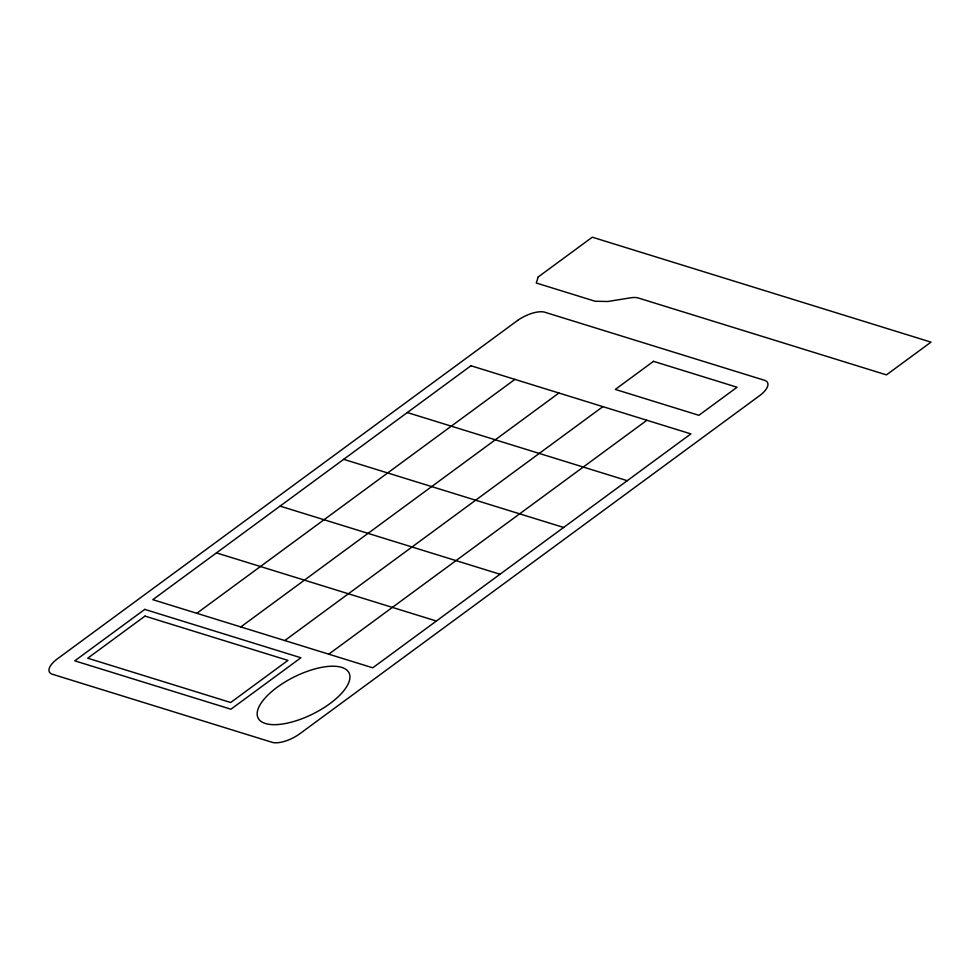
<?xml version="1.0" encoding="UTF-8"?>
<svg xmlns="http://www.w3.org/2000/svg" width="980" height="980" viewBox="0 0 980 980"><rect width="100%" height="100%" fill="white"/><g stroke="black" fill="none" stroke-linecap="round" stroke-linejoin="round"><path stroke-width="1.47" d="M196.809 613.296L514.917 379.382M240.798 626.931L558.918 393.017M284.776 640.553L602.896 406.639M328.766 654.175L646.886 420.273M407.313 412.543L627.249 480.678M343.686 459.326L563.623 527.461M280.06 506.109L500.008 574.243M216.445 552.892L436.382 621.026M538.216 276.96L536.256 283L595.117 301.24L607.833 301.497L630.226 297.871A21.854 8.918 -26.4 0 1 637.931 297.883L886.459 374.875L931 342.13L592.3 237.197L538.216 276.96M517.624 320.435L57.073 659.075A21.854 8.918 -26.4 0 0 52.16 674.179L272.403 742.399A21.854 8.918 -26.4 0 0 299.304 734.118L759.855 395.479A21.854 8.918 -26.4 0 0 764.755 380.375L544.525 312.142A21.854 8.918 -26.4 0 0 517.624 320.435M470.939 365.76L152.819 599.674L372.755 667.809L690.876 433.895L470.939 365.76M144.758 609.389L74.774 660.839L230.925 709.214L300.909 657.764L144.758 609.389M144.991 616.101L87.735 658.205L230.692 702.501L287.949 660.398L144.991 616.101M653.489 361.338L615.318 389.415L698.887 415.3L737.058 387.235L653.489 361.338M277.94 724.526A50.776 20.739 -26.4 0 0 349.86 678.405A50.776 20.739 -26.4 0 0 282.828 683.366A50.776 20.739 -26.4 0 0 277.94 724.526"/></g></svg>
